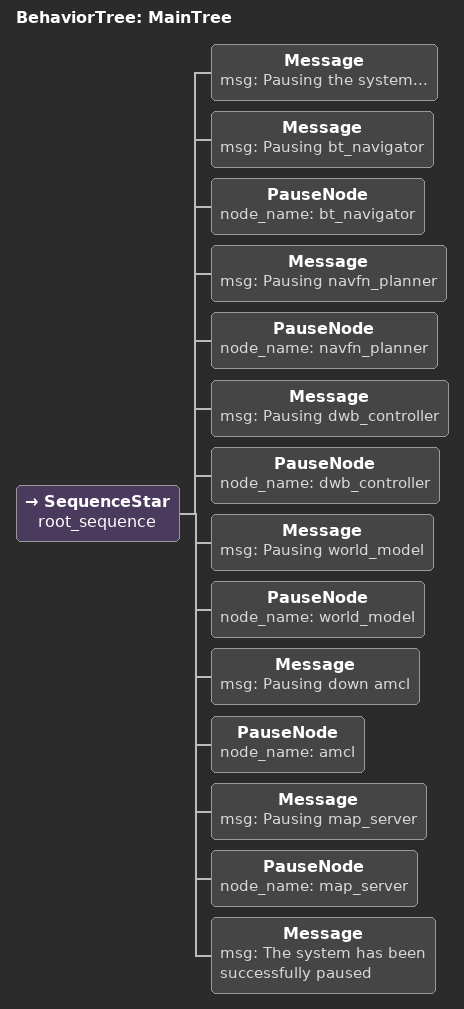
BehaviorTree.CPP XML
<root main_tree_to_execute="MainTree">
  <BehaviorTree ID="MainTree">
    <SequenceStar name="root_sequence">
      <Message msg="Pausing the system..."/>
      <Message msg="Pausing bt_navigator"/>
      <PauseNode node_name="bt_navigator"/>
      <Message msg="Pausing navfn_planner"/>
      <PauseNode node_name="navfn_planner"/>
      <Message msg="Pausing dwb_controller"/>
      <PauseNode node_name="dwb_controller"/>
      <Message msg="Pausing world_model"/>
      <PauseNode node_name="world_model"/>
      <Message msg="Pausing down amcl"/>
      <PauseNode node_name="amcl"/>
      <Message msg="Pausing map_server"/>
      <PauseNode node_name="map_server"/>
      <Message msg="The system has been successfully paused"/>
    </SequenceStar>
  </BehaviorTree>
</root>
